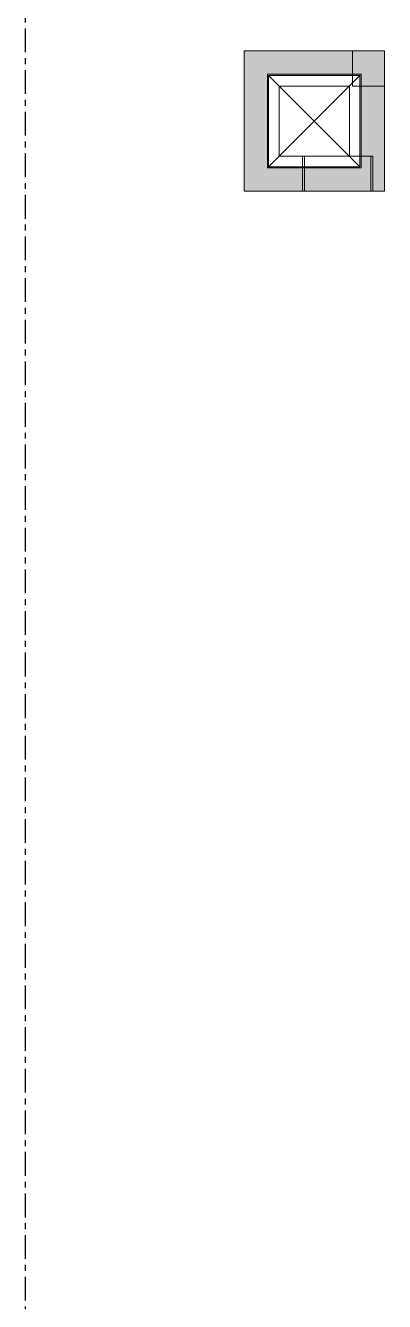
# Model space of a CAD drawing. Header units: millimetres. Extents: x -677815 to 406757, y -145898 to 39000.
# Drawn here: x 131818 to 133352, y -6785 to -1332 of the extents above; entities that cross this region are included whole.
import ezdxf

# ---------------------------------------------------------------- set-up
doc = ezdxf.new("R2010")
doc.units = ezdxf.units.MM
doc.header["$LTSCALE"] = 8
doc.linetypes.add('Xref building Toll$0$Grid Line', pattern=[22.225, 12.7, -3.175, 3.175, -3.175])
for name, color, linetype, lineweight in [('Xref building Toll$0$A-DETL', 8, 'Continuous', 9), ('Xref building Toll$0$A-DETL-GENF', 8, 'Continuous', 9), ('Xref building Toll$0$P-SANR-FIXT', 8, 'Continuous', 9), ('Xref building Toll$0$P-SANR-FIXT-HDLN', 8, 'Continuous', 9)]:
    doc.layers.add(name, color=color, linetype=linetype, lineweight=lineweight)
doc.layers.add('Xref building Toll$0$S-GRID', color=8, linetype='Continuous')

# ---------------------------------------------------------------- blocks, each defined once
blk = doc.blocks.new('Xref building Toll$0$Toll Grids')
at = {"layer": 'Xref building Toll$0$S-GRID', "linetype": 'Xref building Toll$0$Grid Line'}
blk.add_line((131818, -125373.3), (131818, 36031.5), dxfattribs=at)
blk = doc.blocks.new('Xref building Toll$0$IVS-PLF-Floor Based-Site Sump Pit - 300x300x300mm-2161621-MASTER GROUND FLOOR')
at = {"layer": 'Xref building Toll$0$P-SANR-FIXT'}
for p, q in [((300, 300), (-300, 300)), ((-300, 300), (-300, -300)), ((-300, -300), (-300, 300)), ((-300, 300), (163.4, 300)), ((-300, 300), (-300, 300)), ((163.4, 300), (163.4, 150)), ((300, 300), (163.4, 300)), ((300, -300), (300, 300)), ((300, 300), (300, 300)), ((300, 150), (300, 300)), ((-200, 200), (200, 200)), ((-200, -200), (-200, 200)), ((200, 200), (-200, 200)), ((-200, 200), (-200, -200)), ((-200, 200), (-200, 200)), ((195, 195), (-195, 195)), ((-195, 195), (-195, -195)), ((-195, -195), (-195, 195)), ((-195, 195), (195, 195)), ((-195, 195), (-195, 195)), ((195, -195), (195, 195)), ((195, 195), (195, -195)), ((195, 195), (195, 195)), ((200, 200), (200, -200)), ((200, -200), (200, 200)), ((200, 200), (200, 200)), ((150, 150), (-150, 150)), ((-150, 150), (-150, -150)), ((150, 150), (-150, 150)), ((-150, 150), (-150, 150)), ((-150, 150), (-150, -150)), ((150, -150), (150, 150)), ((150, -150), (150, 150)), ((150, 150), (150, 150)), ((163.4, 150), (300, 150)), ((300, 150), (163.4, 150)), ((300, 150), (300, -300)), ((300, 150), (300, 150)), ((-150, -150), (-11.8, -150)), ((-150, -150), (-150, -150)), ((-150, -150), (150, -150)), ((-50, -150), (-50, -300)), ((-50, -150), (-11.8, -150)), ((-41.4, -150), (-50, -150)), ((241.4, -150), (-41.4, -150)), ((-41.4, -150), (-41.4, -300)), ((-11.8, -150), (150, -150)), ((150, -150), (-11.8, -150)), ((150, -150), (150, -150)), ((150, -150), (150, -150)), ((150, -150), (250, -150)), ((241.4, -300), (241.4, -150)), ((250, -150), (241.4, -150)), ((250, -300), (250, -150)), ((200, -200), (-200, -200)), ((-200, -200), (200, -200)), ((-200, -200), (-200, -200)), ((-195, -195), (195, -195)), ((195, -195), (-195, -195)), ((-195, -195), (-195, -195)), ((195, -195), (195, -195)), ((200, -200), (200, -200)), ((-300, -300), (300, -300)), ((-41.4, -300), (-300, -300)), ((-300, -300), (-300, -300)), ((-41.4, -300), (-50, -300)), ((-50, -300), (250, -300)), ((300, -300), (241.4, -300)), ((250, -300), (241.4, -300)), ((300, -300), (300, -300))]:
    blk.add_line(p, q, dxfattribs=at)
at = {"layer": 'Xref building Toll$0$P-SANR-FIXT-HDLN'}
for p, q in [((-195, -195), (195, 195)), ((-195, 195), (195, -195))]:
    blk.add_line(p, q, dxfattribs=at)
blk = doc.blocks.new('Xref building Toll$0$building block 28092016')
at = {"layer": 'Xref building Toll$0$A-DETL-GENF'}
h = blk.add_hatch(color=7, dxfattribs=at)
h.paths.add_polyline_path([(855796.2, -673540.4), (855901.2, -673540.4), (855901.2, -672940.4), (855301.2, -672940.4), (855301.2, -673540.4), (855406.2, -673540.4)], flags=0)
h.paths.add_polyline_path([(855796.2, -673435.4), (855406.2, -673435.4), (855406.2, -673045.4), (855796.2, -673045.4), (855796.2, -673390.4)], flags=0)
at = {"layer": 'Xref building Toll$0$A-DETL'}
for p, q in [((855901.2, -672940.4), (855301.2, -672940.4)), ((855301.2, -672940.4), (855301.2, -673540.4)), ((855901.2, -673540.4), (855901.2, -672940.4)), ((855406.2, -673435.4), (855406.2, -673045.4)), ((855406.2, -673045.4), (855796.2, -673045.4)), ((855406.2, -673045.4), (855796.2, -673435.4)), ((855796.2, -673045.4), (855406.2, -673435.4)), ((855796.2, -673045.4), (855796.2, -673435.4)), ((855796.2, -673435.4), (855406.2, -673435.4)), ((855301.2, -673540.4), (855901.2, -673540.4))]:
    blk.add_line(p, q, dxfattribs=at)
at = {"layer": 'Xref building Toll$0$P-SANR-FIXT'}
blk.add_blockref('Xref building Toll$0$IVS-PLF-Floor Based-Site Sump Pit - 300x300x300mm-2161621-MASTER GROUND FLOOR', (855601.2, -673240.4), dxfattribs=at)
blk = doc.blocks.new('Xref building Toll')
for name, p in [('Xref building Toll$0$Toll Grids', (0, 0)), ('Xref building Toll$0$building block 28092016', (-722549.6, 671499.5))]:
    blk.add_blockref(name, p)

msp = doc.modelspace()

# ---------------------------------------------------------------- block references
msp.add_blockref('Xref building Toll', (0, 0))

doc.saveas('drawing.dxf')
